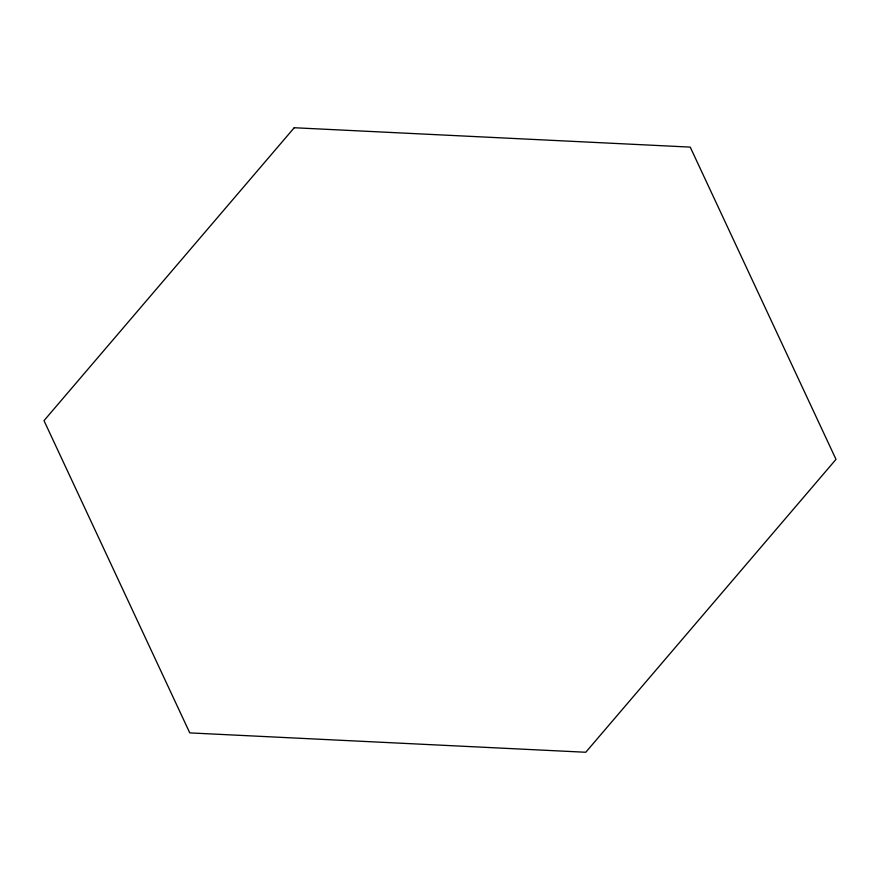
<?xml version="1.0" encoding="UTF-8"?>
<svg xmlns="http://www.w3.org/2000/svg" width="880" height="880" viewBox="0 0 880 880"><rect width="100%" height="100%" fill="white"/><g stroke="black" fill="none" stroke-linecap="round" stroke-linejoin="round"><path stroke-width="1.32" d="M294.228 127.743L44 420.64L189.772 732.897L585.772 752.257L836 459.36L690.228 147.103L294.228 127.743"/></g></svg>
